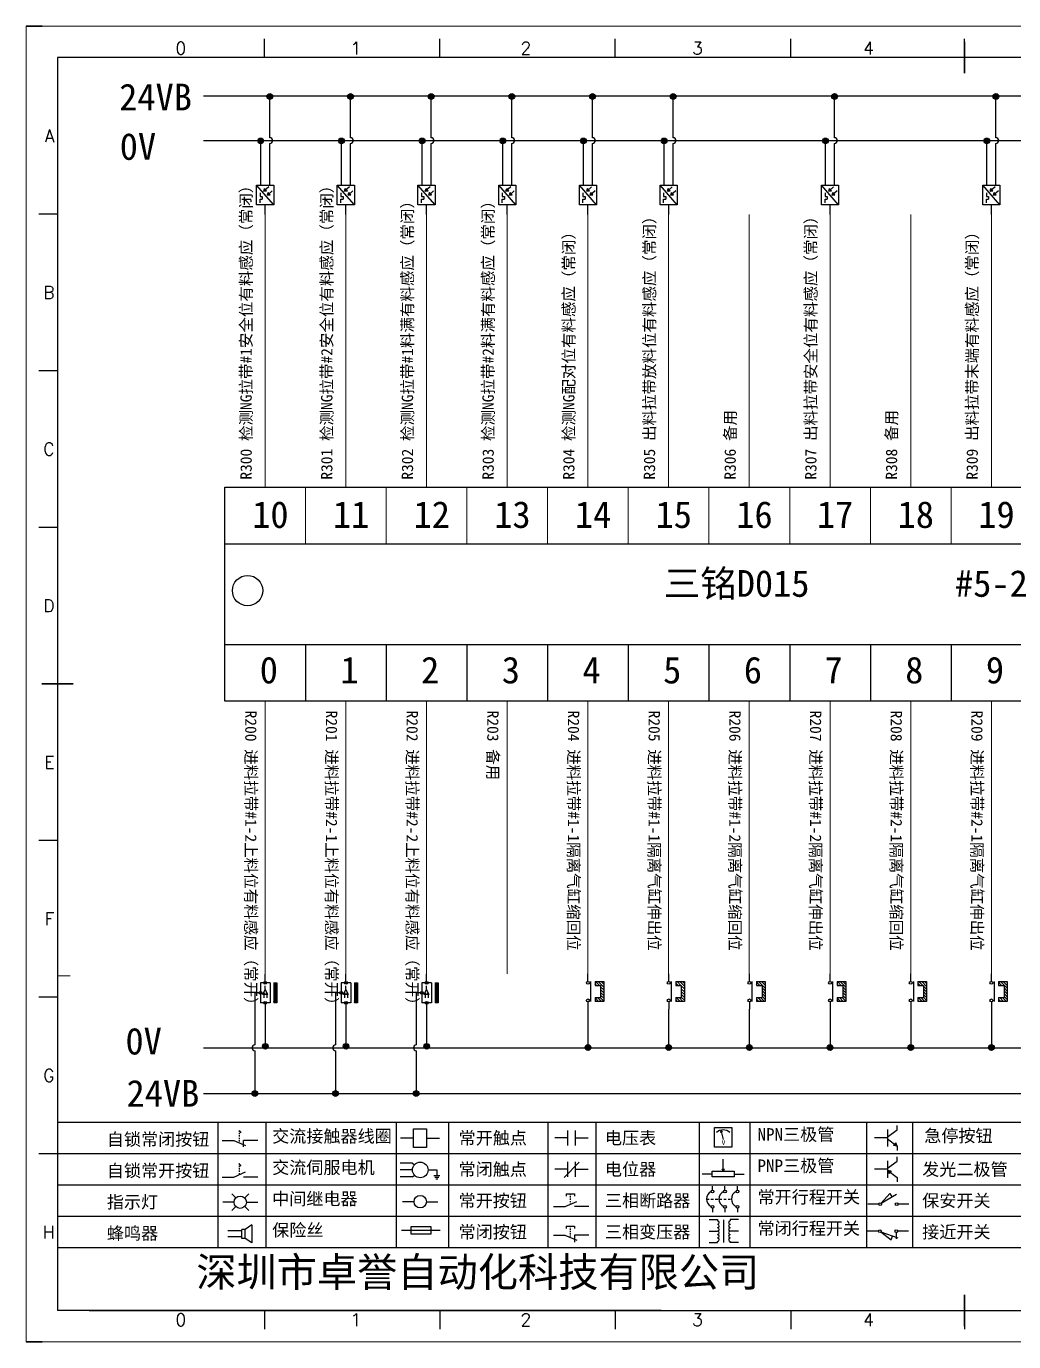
# Model space of a CAD drawing. Header units: millimetres. Extents: x 15130 to 37766, y 5931 to 11073.
# Drawn here: x 24089.4 to 24263.2, y 9420.4 to 9652 of the extents above; entities that cross this region are included whole.
import ezdxf
from ezdxf.enums import TextEntityAlignment as Align

# ---------------------------------------------------------------- set-up
doc = ezdxf.new("R2010")
doc.units = ezdxf.units.MM
doc.layers.add('AE_BOR', color=1, linetype='Continuous')
doc.styles.get("Standard").update_dxf_attribs({"font": ''})
doc.styles.add('WD', font='romans.shx', dxfattribs={"bigfont": 'gbcbig.shx'})
doc.styles.add('汉字', font='')
doc.styles.get('Standard').set_extended_font_data('SimSun')
doc.styles.get('汉字').set_extended_font_data('新宋体')

# ---------------------------------------------------------------- blocks, each defined once
blk = doc.blocks.new('*U8')
at = {"linetype": 'ByBlock'}
for p, q in [((-1909.23, -780.45), (-1909.23, -780.67)), ((-1909.23, -780.45), (-1908.92, -780.84)), ((-1909.23, -780.84), (-1909.23, -781.05)), ((-1911.92, -782.07), (-1910.06, -782.07)), ((-1910.06, -782.07), (-1908.18, -782.88)), ((-1909.23, -781.23), (-1909.23, -781.44)), ((-1909.23, -781.61), (-1909.23, -781.83)), ((-1909.23, -782), (-1909.23, -782.21)), ((-1909.23, -782.38), (-1909.23, -782.43)), ((-1908.52, -783.07), (-1908.52, -782.07)), ((-1906.25, -782.07), (-1908.52, -782.07))]:
    blk.add_line(p, q, dxfattribs=at)
blk = doc.blocks.new('*U11')
at = {"linetype": 'ByBlock'}
for p, q in [((-1908.88, -791.17), (-1909.23, -790.71)), ((-1909.23, -790.71), (-1909.23, -790.92)), ((-1909.23, -791.09), (-1909.23, -791.31)), ((-1909.23, -791.48), (-1909.23, -791.69)), ((-1911.92, -792.89), (-1910.06, -792.89)), ((-1910.06, -792.89), (-1908.18, -792.08)), ((-1909.23, -791.86), (-1909.23, -792.08)), ((-1909.23, -792.25), (-1909.23, -792.47)), ((-1906.25, -792.89), (-1908.52, -792.89))]:
    blk.add_line(p, q, dxfattribs=at)
blk = doc.blocks.new('蜂鸣器')
at = {"linetype": 'ByBlock'}
for p, q in [((-1907.17, -795.53), (-1908.25, -796.26)), ((-1907.17, -795.53), (-1907.17, -798.41)), ((-1908.8, -796.48), (-1911.01, -796.48)), ((-1908.8, -797.46), (-1911.01, -797.46)), ((-1908.25, -796.26), (-1908.8, -796.26)), ((-1908.8, -797.68), (-1908.8, -796.26)), ((-1908.25, -797.68), (-1908.8, -797.68)), ((-1908.25, -797.68), (-1908.25, -796.26)), ((-1907.17, -798.41), (-1908.25, -797.68))]:
    blk.add_line(p, q, dxfattribs=at)
blk = doc.blocks.new('指示灯')
at = {"linetype": 'ByBlock'}
for p, q in [((-1854.25, -776.92), (-1856.06, -776.92)), ((-1854.62, -775.59), (-1853.97, -776.23)), ((-1851.9, -775.59), (-1852.54, -776.23)), ((-1852.26, -776.92), (-1850.45, -776.92)), ((-1854.62, -778.25), (-1853.97, -777.61)), ((-1851.9, -778.25), (-1852.54, -777.61))]:
    blk.add_line(p, q, dxfattribs=at)
blk.add_circle((-1853.26, -776.92), 0.992, dxfattribs=at)
blk = doc.blocks.new('交流接触器线圈')
at = {"linetype": 'ByBlock'}
for p, q in [((-1880.82, -781.77), (-1882.87, -781.77)), ((-1878.72, -781.77), (-1876.67, -781.77))]:
    blk.add_line(p, q, dxfattribs=at)
blk.add_lwpolyline([(-1880.82, -780.28), (-1878.72, -780.28), (-1878.72, -783.26), (-1880.82, -783.26)], close=True, dxfattribs=at)
blk = doc.blocks.new('交流伺服电机')
at = {"linetype": 'ByBlock'}
for p, q in [((-1880.97, -785.75), (-1882.94, -785.75)), ((-1880.97, -786.85), (-1882.94, -786.85)), ((-1880.97, -785.75), (-1880.65, -786.03)), ((-1878.49, -786.85), (-1877.07, -786.85)), ((-1877.07, -786.85), (-1877.07, -787.72)), ((-1880.97, -787.94), (-1882.94, -787.94)), ((-1880.97, -787.94), (-1880.65, -787.67)), ((-1877.54, -787.72), (-1876.59, -787.72)), ((-1877.38, -788.01), (-1876.75, -788.01)), ((-1877.23, -788.29), (-1876.9, -788.29))]:
    blk.add_line(p, q, dxfattribs=at)
blk.add_circle((-1879.73, -786.85), 1.24, dxfattribs=at)
blk = doc.blocks.new('中间继电器')
at = {"linetype": 'ByBlock'}
for p, q in [((-1880.72, -791.92), (-1882.54, -791.92)), ((-1878.74, -791.92), (-1876.92, -791.92))]:
    blk.add_line(p, q, dxfattribs=at)
blk.add_circle((-1879.73, -791.92), 0.992, dxfattribs=at)
blk = doc.blocks.new('保险丝')
at = {"linetype": 'ByBlock'}
blk.add_line((-1882.72, -796.49), (-1876.55, -796.49), dxfattribs=at)
blk.add_lwpolyline([(-1881.2, -795.86), (-1878.06, -795.86), (-1878.06, -797.12), (-1881.2, -797.12)], close=True, dxfattribs=at)
blk = doc.blocks.new('常开按钮')
at = {"linetype": 'ByBlock'}
for p, q in [((-1910.06, -787.73), (-1908.18, -786.93)), ((-1909.9, -785.68), (-1908.56, -785.68)), ((-1909.9, -785.68), (-1909.9, -786.07)), ((-1909.23, -785.68), (-1909.23, -785.89)), ((-1909.23, -786.06), (-1909.23, -786.28)), ((-1909.23, -786.45), (-1909.23, -786.67)), ((-1909.23, -786.84), (-1909.23, -787.05)), ((-1909.23, -787.22), (-1909.23, -787.38)), ((-1908.56, -785.68), (-1908.56, -786.07)), ((-1911.92, -787.73), (-1910.06, -787.73)), ((-1906.25, -787.73), (-1908.52, -787.73))]:
    blk.add_line(p, q, dxfattribs=at)
blk = doc.blocks.new('常开触点')
at = {"linetype": 'ByBlock'}
for p, q in [((-1853.82, -782.99), (-1853.82, -780.56)), ((-1852.6, -782.99), (-1852.6, -780.56)), ((-1853.82, -781.77), (-1855.88, -781.77)), ((-1852.6, -781.77), (-1850.55, -781.77))]:
    blk.add_line(p, q, dxfattribs=at)
blk = doc.blocks.new('常闭触点')
at = {"linetype": 'ByBlock'}
for p, q in [((-1853.82, -786.77), (-1855.88, -786.77)), ((-1852.01, -785.66), (-1854.43, -788.1)), ((-1853.82, -787.99), (-1853.82, -785.56)), ((-1852.6, -787.99), (-1852.6, -785.56)), ((-1852.6, -786.77), (-1850.55, -786.77))]:
    blk.add_line(p, q, dxfattribs=at)
blk = doc.blocks.new('常闭按钮')
at = {"linetype": 'ByBlock'}
for p, q in [((-1854.11, -790.83), (-1852.77, -790.83)), ((-1854.11, -790.83), (-1854.11, -791.22)), ((-1853.44, -790.83), (-1853.44, -791.04)), ((-1853.44, -791.21), (-1853.44, -791.43)), ((-1853.44, -791.6), (-1853.44, -791.82)), ((-1852.77, -790.83), (-1852.77, -791.22)), ((-1856.13, -792.28), (-1854.28, -792.28)), ((-1854.28, -792.28), (-1852.4, -793.09)), ((-1853.44, -791.99), (-1853.44, -792.2)), ((-1853.44, -792.37), (-1853.44, -792.53)), ((-1850.47, -792.28), (-1852.73, -792.28)), ((-1852.73, -792.28), (-1852.73, -793.43))]:
    blk.add_line(p, q, dxfattribs=at)
blk = doc.blocks.new('电压表')
at = {"linetype": 'ByBlock'}
for p, q in [((-1814.84, -780.75), (-1814.91, -781.13)), ((-1814.6, -781.05), (-1814.91, -781.13)), ((-1814.84, -780.75), (-1814.46, -782.26)), ((-1814.84, -780.75), (-1814.6, -781.05))]:
    blk.add_line(p, q, dxfattribs=at)
blk.add_lwpolyline([(-1815.84, -780.34), (-1813.07, -780.34), (-1813.07, -783.49), (-1815.84, -783.49)], close=True, dxfattribs=at)
blk.add_arc((-1814.46, -782.26), 1.56, 46.8313, 133.1687, dxfattribs=at)
at = {"linetype": 'ByBlock', "insert": (-1814.7, -782.39), "char_height": 0.75, "width": 0.6768, "attachment_point": 1}
blk.add_mtext('V', dxfattribs=at)
blk = doc.blocks.new('电位器')
at = {"linetype": 'ByBlock'}
for p, q in [((-1814.45, -787.3), (-1814.45, -785.39)), ((-1814.45, -787.3), (-1814.62, -786.96)), ((-1814.62, -786.96), (-1814.27, -786.96)), ((-1814.45, -787.3), (-1814.27, -786.96)), ((-1816.21, -787.75), (-1817.79, -787.75)), ((-1812.68, -787.75), (-1811.1, -787.75))]:
    blk.add_line(p, q, dxfattribs=at)
blk.add_lwpolyline([(-1816.21, -787.3), (-1812.68, -787.3), (-1812.68, -788.2), (-1816.21, -788.2)], close=True, dxfattribs=at)
blk = doc.blocks.new('三相断路器')
at = {"linetype": 'ByBlock'}
for p, q in [((-1816.17, -790.33), (-1816.17, -789.7)), ((-1814.17, -790.33), (-1814.17, -789.7)), ((-1812.18, -790.33), (-1812.18, -789.7)), ((-1817.14, -791.74), (-1816.72, -791.74)), ((-1816.45, -791.74), (-1816.03, -791.74)), ((-1816.17, -793.19), (-1816.17, -793.83)), ((-1815.76, -791.74), (-1815.34, -791.74)), ((-1815.07, -791.74), (-1814.65, -791.74)), ((-1814.38, -791.74), (-1813.96, -791.74)), ((-1814.17, -793.19), (-1814.17, -793.83)), ((-1813.69, -791.74), (-1813.27, -791.74)), ((-1812.18, -793.19), (-1812.18, -793.83))]:
    blk.add_line(p, q, dxfattribs=at)
for centre in [(-1816.17, -790.55), (-1814.17, -790.55), (-1812.18, -790.55), (-1816.17, -792.98), (-1814.17, -792.98), (-1812.18, -792.98)]:
    blk.add_circle(centre, 0.219, dxfattribs=at)
for centre in [(-1815.81, -791.74), (-1813.82, -791.74), (-1811.83, -791.74)]:
    blk.add_arc(centre, 1.32, 115.5791, 244.4209, dxfattribs=at)
blk = doc.blocks.new('三相变压器')
at = {"linetype": 'ByBlock'}
for p, q in [((-1816.69, -795.03), (-1815.37, -795.03)), ((-1815.37, -795.03), (-1815.37, -795.24)), ((-1814.34, -798.7), (-1814.34, -795.04)), ((-1812, -795.03), (-1813.32, -795.03)), ((-1813.32, -795.03), (-1813.32, -795.24)), ((-1816.69, -796.87), (-1815.37, -796.87)), ((-1812, -796.87), (-1813.32, -796.87)), ((-1816.69, -798.71), (-1815.37, -798.71)), ((-1815.37, -798.71), (-1815.37, -798.5)), ((-1813.32, -798.71), (-1813.32, -798.5)), ((-1812, -798.71), (-1813.32, -798.71))]:
    blk.add_line(p, q, dxfattribs=at)
for centre, start, end in [((-1815.37, -795.51), 270, 90), ((-1815.37, -796.06), 270, 90), ((-1813.32, -795.51), 90, 270), ((-1813.32, -796.06), 90, 270), ((-1815.37, -796.6), 270, 90), ((-1815.37, -797.14), 270, 90), ((-1815.37, -797.68), 270, 90), ((-1815.37, -798.23), 270, 90), ((-1813.32, -796.6), 90, 270), ((-1813.32, -797.14), 90, 270), ((-1813.32, -797.68), 90, 270), ((-1813.32, -798.23), 90, 270)]:
    blk.add_arc(centre, 0.271, start, end, dxfattribs=at)
blk = doc.blocks.new('NPN三极管')
at = {"linetype": 'ByBlock'}
for p, q in [((-1785.73, -780.61), (-1785.73, -783.32)), ((-1785.73, -781.82), (-1784.15, -780.66)), ((-1784.15, -780.66), (-1784.15, -779.98)), ((-1785.73, -781.97), (-1787.81, -781.97)), ((-1785.73, -782.11), (-1784.15, -783.27)), ((-1784.41, -782.73), (-1784.74, -783.18)), ((-1784.15, -783.27), (-1784.74, -783.18)), ((-1784.15, -783.27), (-1784.41, -782.73)), ((-1784.15, -783.27), (-1784.15, -783.96))]:
    blk.add_line(p, q, dxfattribs=at)
blk = doc.blocks.new('PNP三极管')
at = {"linetype": 'ByBlock'}
for p, q in [((-1784.9, -785.38), (-1784.9, -788.09)), ((-1783.32, -785.43), (-1783.32, -784.75)), ((-1784.9, -786.74), (-1786.98, -786.74)), ((-1784.9, -786.59), (-1783.32, -785.43)), ((-1784.9, -786.88), (-1783.32, -788.04)), ((-1784.9, -786.88), (-1784.31, -786.97)), ((-1784.9, -786.88), (-1784.64, -787.42)), ((-1784.31, -786.97), (-1784.64, -787.42)), ((-1783.32, -788.04), (-1783.32, -788.73))]:
    blk.add_line(p, q, dxfattribs=at)
blk = doc.blocks.new('常开行程开关')
at = {"linetype": 'ByBlock'}
for p, q in [((-1785.89, -792.17), (-1784.52, -790.62)), ((-1785.89, -792.17), (-1783.43, -790.72)), ((-1784.52, -790.62), (-1784.19, -791.17)), ((-1786.29, -792.3), (-1788.01, -792.3)), ((-1781.48, -792.3), (-1783.21, -792.3))]:
    blk.add_line(p, q, dxfattribs=at)
for centre in [(-1786.07, -792.3), (-1783.42, -792.3)]:
    blk.add_circle(centre, 0.219, dxfattribs=at)
blk = doc.blocks.new('常闭行程开关')
at = {"linetype": 'ByBlock'}
for p, q in [((-1786.34, -796.62), (-1788.07, -796.62)), ((-1785.93, -796.72), (-1783.25, -797.7)), ((-1785.93, -796.72), (-1784.3, -798)), ((-1784.3, -798), (-1784.08, -797.4)), ((-1783.48, -796.84), (-1783.48, -797.85)), ((-1781.54, -796.62), (-1783.26, -796.62))]:
    blk.add_line(p, q, dxfattribs=at)
for centre in [(-1786.12, -796.62), (-1783.48, -796.62)]:
    blk.add_circle(centre, 0.219, dxfattribs=at)
blk = doc.blocks.new('电控横A4')
for p, q in [((292, -5), (5, -5)), ((5, -5), (5, -205)), ((10.03, -205), (289.53, -205)), ((130.8, -205), (190.75, -205))]:
    blk.add_line(p, q)
at = {"lineweight": 9, "ltscale": 0.1}
for p, q in [((5, -151.57), (7, -151.57)), ((101.34, -205), (130.8, -205)), ((129.44, -205), (129.44, -205)), ((129.44, -205), (129.44, -205)), ((129.44, -205), (129.44, -205)), ((129.44, -205), (129.44, -205))]:
    blk.add_line(p, q, dxfattribs=at)
at = {"linetype": 'ByBlock'}
for p, q in [((292, -175), (5, -175)), ((292, -180), (5, -180)), ((292, -185), (5, -185)), ((292, -190), (5, -190)), ((292, -195), (5, -195))]:
    blk.add_line(p, q, dxfattribs=at)
at = {"color": 0, "lineweight": -2}
for p, q in [((30.58, -175), (30.58, -195)), ((38.26, -175), (38.26, -195)), ((59.05, -175), (59.05, -195)), ((67.4, -175), (67.4, -195)), ((83.26, -175), (83.26, -195)), ((90.91, -175), (90.91, -195)), ((107.4, -175), (107.4, -195)), ((115.5, -175), (115.5, -195)), ((134.12, -175), (134.12, -195)), ((141.48, -175), (141.48, -195))]:
    blk.add_line(p, q, dxfattribs=at)
at = {"color": 0, "ltscale": 2}
blk.add_line((101.34, -205), (5, -205), dxfattribs=at)
at = {"layer": 'AE_BOR', "lineweight": 30}
for p, q in [((2.53, 0), (0, 0)), ((0, -210), (2.53, -210))]:
    blk.add_line(p, q, dxfattribs=at)
at = {"layer": 'AE_BOR', "color": 1, "lineweight": 15}
for p, q in [((0, 0), (297, 0)), ((0, -210), (0, 0)), ((297, -210), (0, -210))]:
    blk.add_line(p, q, dxfattribs=at)
at = {"layer": 'AE_BOR'}
for p, q in [((38.03, -5), (38.03, -2)), ((66.03, -5), (66.03, -2)), ((94.03, -5), (94.03, -2)), ((122.03, -5), (122.03, -2)), ((149.78, -5), (149.78, -2)), ((5, -30), (2, -30)), ((5, -55), (2, -55)), ((5, -80), (2, -80)), ((5, -130), (2, -130)), ((5, -155), (2, -155)), ((5, -180), (2, -180)), ((38.03, -205), (38.03, -208)), ((66.03, -205), (66.03, -208)), ((94.03, -205), (94.03, -208)), ((122.03, -205), (122.03, -208)), ((149.78, -205), (149.78, -208))]:
    blk.add_line(p, q, dxfattribs=at)
at = {"layer": 'AE_BOR', "color": 2, "lineweight": 30}
for p, q in [((149.78, -7.5), (149.78, -2.5)), ((2.5, -105), (7.5, -105)), ((149.78, -202.5), (149.78, -207.5)), ((149.78, -205), (149.78, -207.5))]:
    blk.add_line(p, q, dxfattribs=at)
at = {"linetype": 'ByBlock'}
for name, p in [('*U8', (1943.19, 604.18)), ('交流接触器线圈', (1942.62, 604.27)), ('常开触点', (1940.27, 604.3)), ('电压表', (1925.71, 604.52)), ('NPN三极管', (1923.2, 604.5)), ('PNP三极管', (1922.37, 604.27)), ('*U11', (1943.19, 609.18)), ('交流伺服电机', (1942.62, 604.27)), ('常闭触点', (1940.27, 604.3)), ('电位器', (1925.71, 604.52)), ('指示灯', (1887.41, 589.18)), ('中间继电器', (1942.62, 604.27)), ('常开按钮', (1996.06, 599.3)), ('三相断路器', (1925.71, 604.52)), ('常开行程开关', (1922.37, 604.27)), ('三相变压器', (1925.71, 604.52)), ('蜂鸣器', (1943.19, 604.18)), ('保险丝', (1942.62, 604.27)), ('常闭按钮', (1940.27, 599.3)), ('常闭行程开关', (1922.37, 604.27))]:
    blk.add_blockref(name, p, dxfattribs=at)
at = {"char_height": 2, "attachment_point": 1, "style": '汉字'}
for s, insert in [('{\\fKaiTi_GB2312|b0|i0|c134|p49;自锁常闭按钮}', (12.86, -176.69)), ('{\\fKaiTi_GB2312|b0|i0|c134|p49;交流接触器线圈}', (39.25, -176.19)), ('{\\fKaiTi_GB2312|b0|i0|c134|p49;常开触点}', (69.01, -176.48)), ('{\\fKaiTi_GB2312|b0|i0|c134|p49;电压表}', (92.37, -176.47)), ('{\\fKaiTi_GB2312|b0|i0|c134|p49;NPN三极管}', (116.73, -175.91)), ('{\\fKaiTi_GB2312|b0|i0|c134|p49;急停按钮}', (143.35, -176.12)), ('{\\fKaiTi_GB2312|b0|i0|c134|p49;自锁常开按钮}', (12.86, -181.69)), ('{\\fKaiTi_GB2312|b0|i0|c134|p49;交流伺服电机}', (39.25, -181.19)), ('{\\fKaiTi_GB2312|b0|i0|c134|p49;常闭触点}', (69.01, -181.48)), ('{\\fKaiTi_GB2312|b0|i0|c134|p49;电位器}', (92.37, -181.47)), ('{\\fKaiTi_GB2312|b0|i0|c134|p49;PNP三极管}', (116.73, -180.91)), ('{\\fKaiTi_GB2312|b0|i0|c134|p49;发光二极管}', (143.02, -181.48)), ('{\\fKaiTi_GB2312|b0|i0|c134|p49;指示灯}', (12.86, -186.69)), ('{\\fKaiTi_GB2312|b0|i0|c134|p49;中间继电器}', (39.25, -186.19)), ('{\\fKaiTi_GB2312|b0|i0|c134|p49;常开按钮}', (69.01, -186.48)), ('{\\fKaiTi_GB2312|b0|i0|c134|p49;三相断路器}', (92.37, -186.47)), ('{\\fKaiTi_GB2312|b0|i0|c134|p49;常开行程开关}', (116.73, -185.91)), ('{\\fKaiTi_GB2312|b0|i0|c134|p49;保安开关}', (143.02, -186.48)), ('{\\fKaiTi_GB2312|b0|i0|c134|p49;保险丝}', (39.25, -191.19)), ('{\\fKaiTi_GB2312|b0|i0|c134|p49;常闭行程开关}', (116.73, -190.91)), ('{\\fKaiTi_GB2312|b0|i0|c134|p49;蜂鸣器}', (12.86, -191.69)), ('{\\fKaiTi_GB2312|b0|i0|c134|p49;常闭按钮}', (69.01, -191.48)), ('{\\fKaiTi_GB2312|b0|i0|c134|p49;三相变压器}', (92.37, -191.47)), ('{\\fKaiTi_GB2312|b0|i0|c134|p49;接近开关}', (143.02, -191.48))]:
    blk.add_mtext(s, dxfattribs=dict(at, insert=insert))
at = {"color": 0, "lineweight": -2, "insert": (27.14, -196.53), "char_height": 4.7064, "width": 96.1138, "attachment_point": 1}
blk.add_mtext('深圳市卓誉自动化科技有限公司', dxfattribs=at)
at = {"layer": 'AE_BOR', "style": 'WD'}
for s, p in [('0', (24.67, -4.5)), ('1', (52.6, -4.5)), ('2', (79.75, -4.5)), ('3', (107.15, -4.5)), ('4', (134.45, -4.5)), ('0', (24.67, -207.5)), ('1', (52.6, -207.5)), ('2', (79.75, -207.5)), ('3', (107.15, -207.5)), ('4', (134.45, -207.5))]:
    blk.add_text(s, height=2, dxfattribs=at).set_placement(p, align=Align.CENTER)
for s, p in [('A', (4.5, -17.5)), ('B', (4.5, -42.5)), ('C', (4.5, -67.5)), ('D', (4.5, -92.5)), ('E', (4.5, -117.5)), ('F', (4.5, -142.5)), ('G', (4.5, -167.5)), ('H', (4.5, -192.5))]:
    blk.add_text(s, height=2, dxfattribs=at).set_placement(p, align=Align.MIDDLE_RIGHT)
blk = doc.blocks.new('光电开关')
at = {"linetype": 'ByBlock'}
h = blk.add_hatch(dxfattribs=at)
h.set_pattern_fill('ANSI31', color=256, scale=0.01, style=0)
h.set_pattern_definition([(45, (0.172267, 0), (-0.0224506403, 0.0224506403), [])])
h.paths.add_polyline_path([(-1882.44, -776.34), (-1882.5, -775.91), (-1882.68, -776.07)])
h.paths.add_polyline_path([(-1882.86, -776.23), (-1882.44, -776.34), (-1882.68, -776.07)])
h.paths.add_polyline_path([(-1883.05, -776.88), (-1883.11, -776.45), (-1883.29, -776.61)])
h.paths.add_polyline_path([(-1883.47, -776.77), (-1883.05, -776.88), (-1883.29, -776.61)])
for p, q in [((-1884.01, -775.96), (-1885.56, -775.96)), ((-1880.91, -775.3), (-1884.01, -778.05)), ((-1883.75, -776.09), (-1883.05, -776.88)), ((-1883.11, -776.45), (-1883.47, -776.77)), ((-1883.05, -776.88), (-1883.47, -776.77)), ((-1883.14, -775.55), (-1882.44, -776.34)), ((-1883.05, -776.88), (-1883.11, -776.45)), ((-1882.5, -775.91), (-1882.86, -776.23)), ((-1882.44, -776.34), (-1882.86, -776.23)), ((-1882.44, -776.34), (-1882.5, -775.91)), ((-1879.37, -776.67), (-1880.91, -776.67)), ((-1884.01, -777.39), (-1885.56, -777.39)), ((-1882.78, -777.47), (-1882.23, -777.47)), ((-1882.23, -777.47), (-1882.23, -777.14)), ((-1882.23, -777.14), (-1881.78, -777.14)), ((-1881.78, -777.47), (-1881.78, -777.14)), ((-1881.23, -777.47), (-1881.78, -777.47))]:
    blk.add_line(p, q, dxfattribs=at)
blk.add_lwpolyline([(-1884.01, -775.3), (-1880.91, -775.3), (-1880.91, -778.05), (-1884.01, -778.05)], close=True, dxfattribs=at)
blk = doc.blocks.new('磁性开关')
at = {"linetype": 'ByBlock'}
h = blk.add_hatch(dxfattribs=at)
h.set_pattern_fill('ANSI31', color=256, scale=0.1, style=0)
h.paths.add_polyline_path([(-1910.88, -776.69), (-1910.88, -775.29), (-1907.69, -775.29), (-1907.69, -776.69), (-1908.31, -776.69), (-1908.31, -775.79), (-1910.25, -775.79), (-1910.25, -776.69)])
for p, q in [((-1910.88, -776.69), (-1910.88, -775.29)), ((-1910.88, -775.29), (-1907.69, -775.29)), ((-1910.88, -776.69), (-1910.25, -776.69)), ((-1910.25, -776.69), (-1910.25, -775.79)), ((-1910.25, -775.79), (-1908.31, -775.79)), ((-1908.31, -776.69), (-1908.31, -775.79)), ((-1908.31, -776.69), (-1907.69, -776.69)), ((-1907.69, -775.29), (-1907.69, -776.69)), ((-1910.91, -777.81), (-1912.09, -777.81)), ((-1910.88, -777.39), (-1907.69, -777.39)), ((-1907.66, -777.81), (-1906.48, -777.81))]:
    blk.add_line(p, q, dxfattribs=at)
for centre in [(-1910.68, -777.81), (-1907.88, -777.81)]:
    blk.add_circle(centre, 0.225, dxfattribs=at)
blk = doc.blocks.new('接近开关')
at = {"linetype": 'ByBlock'}
h = blk.add_hatch(dxfattribs=at)
h.set_pattern_fill('ANSI31', color=256, scale=0.01, style=0)
h.set_pattern_definition([(45, (-89.131516, -30.795668), (-0.0224506403, 0.0224506403), [])])
h.paths.add_polyline_path([(-1516.96, -1123.35), (-1516.96, -1122.85), (-1513.76, -1122.85), (-1513.76, -1123.35)])
for p, q in [((-1516.96, -1123.35), (-1516.96, -1122.85)), ((-1516.96, -1122.85), (-1513.76, -1122.85)), ((-1516.96, -1123.35), (-1513.76, -1123.35)), ((-1513.76, -1122.85), (-1513.76, -1123.35)), ((-1517.18, -1124.71), (-1518.36, -1124.71)), ((-1516.96, -1123.95), (-1513.76, -1123.95)), ((-1516.96, -1123.95), (-1516.96, -1125.47)), ((-1516.96, -1125.47), (-1513.76, -1125.47)), ((-1515.91, -1124.71), (-1516.45, -1124.71)), ((-1515.11, -1124.31), (-1515.91, -1124.71)), ((-1515.11, -1125.11), (-1515.91, -1124.71)), ((-1515.33, -1124.53), (-1515.17, -1124.53)), ((-1515.33, -1124.88), (-1515.17, -1124.88)), ((-1515.25, -1124.45), (-1515.25, -1124.61)), ((-1515.11, -1124.31), (-1515.11, -1125.11)), ((-1515.11, -1124.48), (-1514.58, -1124.48)), ((-1515.11, -1124.94), (-1514.58, -1124.94)), ((-1513.76, -1123.95), (-1513.76, -1125.47)), ((-1513.54, -1124.71), (-1512.36, -1124.71)), ((-1515.36, -1125.69), (-1515.36, -1126.36)), ((-1515.36, -1126.36), (-1512.36, -1126.36))]:
    blk.add_line(p, q, dxfattribs=at)
for centre in [(-1516.96, -1124.71), (-1515.36, -1125.47), (-1513.76, -1124.71)]:
    blk.add_circle(centre, 0.225, dxfattribs=at)

msp = doc.modelspace()

# ---------------------------------------------------------------- hatches: boundary and pattern name
at = {"lineweight": -2}
h = msp.add_hatch(color=0, dxfattribs=at)
edge = h.paths.add_edge_path()
edge.add_arc((24132.254, 9639.616), 0.5, 0, 360)
h = msp.add_hatch(color=0, dxfattribs=at)
edge = h.paths.add_edge_path()
edge.add_arc((24146.454, 9639.616), 0.5, 0, 360)
h = msp.add_hatch(color=0, dxfattribs=at)
edge = h.paths.add_edge_path()
edge.add_arc((24160.654, 9639.616), 0.5, 0, 360)
h = msp.add_hatch(color=0, dxfattribs=at)
edge = h.paths.add_edge_path()
edge.add_arc((24174.854, 9639.616), 0.5, 0, 360)
h = msp.add_hatch(color=0, dxfattribs=at)
edge = h.paths.add_edge_path()
edge.add_arc((24189.054, 9639.616), 0.5, 0, 360)
h = msp.add_hatch(color=0, dxfattribs=at)
edge = h.paths.add_edge_path()
edge.add_arc((24203.254, 9639.616), 0.5, 0, 360)
h = msp.add_hatch(color=0, dxfattribs=at)
edge = h.paths.add_edge_path()
edge.add_arc((24231.654, 9639.616), 0.5, 0, 360)
h = msp.add_hatch(color=0, dxfattribs=at)
edge = h.paths.add_edge_path()
edge.add_arc((24260.054, 9639.616), 0.5, 0, 360)
h = msp.add_hatch(color=0, dxfattribs=at)
edge = h.paths.add_edge_path()
edge.add_arc((24130.649, 9631.783), 0.5, 0, 360)
h = msp.add_hatch(color=0, dxfattribs=at)
edge = h.paths.add_edge_path()
edge.add_arc((24144.849, 9631.783), 0.5, 0, 360)
h = msp.add_hatch(color=0, dxfattribs=at)
edge = h.paths.add_edge_path()
edge.add_arc((24159.049, 9631.783), 0.5, 0, 360)
h = msp.add_hatch(color=0, dxfattribs=at)
edge = h.paths.add_edge_path()
edge.add_arc((24173.249, 9631.783), 0.5, 0, 360)
h = msp.add_hatch(color=0, dxfattribs=at)
edge = h.paths.add_edge_path()
edge.add_arc((24187.449, 9631.783), 0.5, 0, 360)
h = msp.add_hatch(color=0, dxfattribs=at)
edge = h.paths.add_edge_path()
edge.add_arc((24201.649, 9631.783), 0.5, 0, 360)
h = msp.add_hatch(color=0, dxfattribs=at)
edge = h.paths.add_edge_path()
edge.add_arc((24230.049, 9631.783), 0.5, 0, 360)
h = msp.add_hatch(color=0, dxfattribs=at)
edge = h.paths.add_edge_path()
edge.add_arc((24258.449, 9631.783), 0.5, 0, 360)
h = msp.add_hatch(color=0, dxfattribs=at)
edge = h.paths.add_edge_path()
edge.add_arc((24131.464, 9472.419), 0.5, 180, 540)
h = msp.add_hatch(color=0, dxfattribs=at)
edge = h.paths.add_edge_path()
edge.add_arc((24145.664, 9472.419), 0.5, 180, 540)
h = msp.add_hatch(color=0, dxfattribs=at)
edge = h.paths.add_edge_path()
edge.add_arc((24159.864, 9472.419), 0.5, 180, 540)
h = msp.add_hatch(color=0, dxfattribs=at)
edge = h.paths.add_edge_path()
edge.add_arc((24188.256, 9472.191), 0.5, 0, 360)
h = msp.add_hatch(color=0, dxfattribs=at)
edge = h.paths.add_edge_path()
edge.add_arc((24202.456, 9472.191), 0.5, 0, 360)
h = msp.add_hatch(color=0, dxfattribs=at)
edge = h.paths.add_edge_path()
edge.add_arc((24216.656, 9472.191), 0.5, 0, 360)
h = msp.add_hatch(color=0, dxfattribs=at)
edge = h.paths.add_edge_path()
edge.add_arc((24230.856, 9472.191), 0.5, 0, 360)
h = msp.add_hatch(color=0, dxfattribs=at)
edge = h.paths.add_edge_path()
edge.add_arc((24245.056, 9472.191), 0.5, 0, 360)
h = msp.add_hatch(color=0, dxfattribs=at)
edge = h.paths.add_edge_path()
edge.add_arc((24259.256, 9472.191), 0.5, 0, 360)
h = msp.add_hatch(color=0, dxfattribs=at)
edge = h.paths.add_edge_path()
edge.add_arc((24129.614, 9464.098), 0.5, 180, 540)
h = msp.add_hatch(color=0, dxfattribs=at)
edge = h.paths.add_edge_path()
edge.add_arc((24143.814, 9464.098), 0.5, 180, 540)
h = msp.add_hatch(color=0, dxfattribs=at)
edge = h.paths.add_edge_path()
edge.add_arc((24158.014, 9464.098), 0.5, 180, 540)

# ---------------------------------------------------------------- linework, layer by layer
at = {"color": 0, "lineweight": -2}
for p, q in [((24120.552, 9639.718), (24387.305, 9639.718)), ((24120.552, 9631.846), (24387.305, 9631.846)), ((24124.35, 9560.849), (24368.35, 9560.849)), ((24124.35, 9543.145), (24368.35, 9543.145)), ((24138.55, 9543.145), (24138.55, 9533.145)), ((24152.75, 9543.145), (24152.75, 9533.145)), ((24166.95, 9543.145), (24166.95, 9533.145)), ((24181.15, 9543.145), (24181.15, 9533.145)), ((24195.35, 9543.145), (24195.35, 9533.145)), ((24209.55, 9543.145), (24209.55, 9533.145)), ((24223.75, 9543.145), (24223.75, 9533.145)), ((24237.95, 9543.145), (24237.95, 9533.145)), ((24252.15, 9543.145), (24252.15, 9533.145)), ((24120.552, 9472.149), (24387.305, 9472.149)), ((24120.552, 9464.099), (24387.305, 9464.099))]:
    msp.add_line(p, q, dxfattribs=at)
for p, q in [((24132.235, 9632.346), (24132.235, 9639.718)), ((24146.435, 9632.346), (24146.435, 9639.718)), ((24160.635, 9632.346), (24160.635, 9639.718)), ((24174.835, 9632.346), (24174.835, 9639.718)), ((24189.035, 9632.346), (24189.035, 9639.718)), ((24203.235, 9632.346), (24203.235, 9639.718)), ((24231.635, 9632.346), (24231.635, 9639.718)), ((24260.035, 9632.346), (24260.035, 9639.718)), ((24130.664, 9625.674), (24130.664, 9631.846)), ((24144.864, 9625.674), (24144.864, 9631.846)), ((24159.064, 9625.674), (24159.064, 9631.846)), ((24173.264, 9625.674), (24173.264, 9631.846)), ((24187.464, 9625.674), (24187.464, 9631.846)), ((24201.664, 9625.674), (24201.664, 9631.846)), ((24230.064, 9625.674), (24230.064, 9631.846)), ((24258.464, 9625.674), (24258.464, 9631.846)), ((24132.235, 9625.674), (24132.235, 9631.346)), ((24146.435, 9625.674), (24146.435, 9631.346)), ((24160.635, 9625.674), (24160.635, 9631.346)), ((24174.835, 9625.674), (24174.835, 9631.346)), ((24189.035, 9625.674), (24189.035, 9631.346)), ((24203.235, 9625.674), (24203.235, 9631.346)), ((24231.635, 9625.674), (24231.635, 9631.346)), ((24260.035, 9625.674), (24260.035, 9631.346)), ((24188.25, 9478.959), (24188.25, 9472.149)), ((24202.45, 9478.959), (24202.45, 9472.149)), ((24216.65, 9478.959), (24216.65, 9472.149)), ((24230.85, 9478.959), (24230.85, 9472.149)), ((24245.05, 9478.959), (24245.05, 9472.149)), ((24259.25, 9478.959), (24259.25, 9472.149)), ((24129.633, 9478.529), (24129.633, 9472.649)), ((24131.45, 9478.529), (24131.45, 9472.357)), ((24143.833, 9478.529), (24143.833, 9472.649)), ((24145.65, 9478.529), (24145.65, 9472.357)), ((24158.033, 9478.529), (24158.033, 9472.649)), ((24159.85, 9478.529), (24159.85, 9472.357)), ((24129.633, 9471.649), (24129.633, 9464.099)), ((24143.833, 9471.649), (24143.833, 9464.099)), ((24158.033, 9471.649), (24158.033, 9464.099))]:
    msp.add_line(p, q)
at = {"lineweight": 0}
for p, q in [((24131.45, 9570.849), (24131.45, 9618.849)), ((24145.65, 9570.849), (24145.65, 9618.849)), ((24159.85, 9570.849), (24159.85, 9618.849)), ((24174.05, 9570.849), (24174.05, 9618.849)), ((24188.25, 9570.849), (24188.25, 9618.849)), ((24202.45, 9570.849), (24202.45, 9618.849)), ((24216.65, 9570.849), (24216.65, 9618.849)), ((24230.85, 9570.849), (24230.85, 9618.849)), ((24245.05, 9570.849), (24245.05, 9618.849)), ((24259.25, 9570.849), (24259.25, 9618.849)), ((24124.35, 9570.849), (24124.35, 9570.849)), ((24124.35, 9570.849), (24124.35, 9570.849)), ((24138.55, 9560.849), (24138.55, 9570.849)), ((24152.75, 9560.849), (24152.75, 9570.849)), ((24166.95, 9560.849), (24166.95, 9570.849)), ((24181.15, 9560.849), (24181.15, 9570.849)), ((24195.35, 9560.849), (24195.35, 9570.849)), ((24209.55, 9560.849), (24209.55, 9570.849)), ((24223.75, 9560.849), (24223.75, 9570.849)), ((24237.95, 9560.849), (24237.95, 9570.849)), ((24252.15, 9560.849), (24252.15, 9570.849)), ((24131.45, 9533.145), (24131.45, 9485.145)), ((24145.65, 9533.145), (24145.65, 9485.145)), ((24159.85, 9533.145), (24159.85, 9485.145)), ((24174.05, 9533.145), (24174.05, 9485.145)), ((24188.25, 9533.145), (24188.25, 9485.145)), ((24202.45, 9533.145), (24202.45, 9485.145)), ((24216.65, 9533.145), (24216.65, 9485.145)), ((24230.85, 9533.145), (24230.85, 9485.145)), ((24245.05, 9533.145), (24245.05, 9485.145)), ((24259.25, 9533.145), (24259.25, 9485.145))]:
    msp.add_line(p, q, dxfattribs=at)
at = {"color": 0, "lineweight": -2}
msp.add_lwpolyline([(24124.35, 9570.849), (24368.35, 9570.849), (24368.35, 9533.145), (24124.35, 9533.145)], close=True, dxfattribs=at)
for centre, radius in [((24132.254, 9639.616), 0.5), ((24146.454, 9639.616), 0.5), ((24160.654, 9639.616), 0.5), ((24174.854, 9639.616), 0.5), ((24189.054, 9639.616), 0.5), ((24203.254, 9639.616), 0.5), ((24231.654, 9639.616), 0.5), ((24260.054, 9639.616), 0.5), ((24130.649, 9631.783), 0.5), ((24144.849, 9631.783), 0.5), ((24159.049, 9631.783), 0.5), ((24173.249, 9631.783), 0.5), ((24187.449, 9631.783), 0.5), ((24201.649, 9631.783), 0.5), ((24230.049, 9631.783), 0.5), ((24258.449, 9631.783), 0.5), ((24128.339, 9552.628), 2.672), ((24131.464, 9472.419), 0.5), ((24145.664, 9472.419), 0.5), ((24159.864, 9472.419), 0.5), ((24188.256, 9472.191), 0.5), ((24202.456, 9472.191), 0.5), ((24216.656, 9472.191), 0.5), ((24230.856, 9472.191), 0.5), ((24245.056, 9472.191), 0.5), ((24259.256, 9472.191), 0.5), ((24129.614, 9464.098), 0.5), ((24143.814, 9464.098), 0.5), ((24158.014, 9464.098), 0.5)]:
    msp.add_circle(centre, radius, dxfattribs=at)
for centre, start, end in [((24132.235, 9631.846), 270, 90), ((24146.435, 9631.846), 270, 90), ((24160.635, 9631.846), 270, 90), ((24174.835, 9631.846), 270, 90), ((24189.035, 9631.846), 270, 90), ((24203.235, 9631.846), 270, 90), ((24231.635, 9631.846), 270, 90), ((24260.035, 9631.846), 270, 90), ((24129.633, 9472.149), 90, 270), ((24143.833, 9472.149), 90, 270), ((24158.033, 9472.149), 90, 270)]:
    msp.add_arc(centre, 0.5, start, end)

# ---------------------------------------------------------------- block references
at = {"xscale": 1.1025, "yscale": 1.1025, "zscale": 1.1025}
msp.add_blockref('电控横A4', (24089.394, 9651.951), dxfattribs=at)
at = {"linetype": 'ByBlock', "xscale": 1.1025, "yscale": 1.1025, "zscale": 1.1025, "rotation": 270}
for name, p in [('光电开关', (24987.732, 7546.849)), ('光电开关', (25001.932, 7546.849)), ('光电开关', (25016.132, 7546.849)), ('光电开关', (25030.332, 7546.849)), ('光电开关', (25044.532, 7546.849)), ('光电开关', (25058.732, 7546.849)), ('光电开关', (25087.132, 7546.849)), ('光电开关', (25115.532, 7546.849)), ('接近开关', (25371.441, 7811.151)), ('接近开关', (25385.641, 7811.151)), ('接近开关', (25399.841, 7811.151)), ('磁性开关', (25045.789, 7377.069)), ('磁性开关', (25059.989, 7377.069)), ('磁性开关', (25074.189, 7377.069)), ('磁性开关', (25088.389, 7377.069)), ('磁性开关', (25102.589, 7377.069)), ('磁性开关', (25116.789, 7377.069))]:
    msp.add_blockref(name, p, dxfattribs=at)

# ---------------------------------------------------------------- texts
at = {"color": 0, "lineweight": -2, "attachment_point": 1}
for s, insert, char_height, width in [('24VB', (24105.736, 9641.859), 4.7064, 14.27309), ('0V', (24105.84, 9633.157), 4.7064, 14.27309), ('10', (24129.15, 9568.365), 4.7064, 7.20347), ('11', (24143.35, 9568.365), 4.7064, 7.20347), ('12', (24157.55, 9568.365), 4.7064, 7.20347), ('13', (24171.75, 9568.365), 4.7064, 7.20347), ('14', (24185.95, 9568.365), 4.7064, 7.20347), ('15', (24200.15, 9568.365), 4.7064, 7.20347), ('16', (24214.35, 9568.365), 4.7064, 7.20347), ('17', (24228.55, 9568.365), 4.7064, 7.20347), ('18', (24242.75, 9568.365), 4.7064, 7.20347), ('19', (24256.95, 9568.365), 4.7064, 7.20347), ('           三铭D015        #5-2', (24166.373, 9556.241), 4.70644, 136.41156), ('0', (24130.482, 9540.999), 4.706, 7.20347), ('1', (24144.682, 9540.999), 4.706, 7.20347), ('2', (24158.882, 9540.999), 4.706, 7.20347), ('3', (24173.082, 9540.999), 4.706, 7.20347), ('4', (24187.282, 9540.999), 4.706, 7.20347), ('5', (24201.482, 9540.999), 4.706, 7.20347), ('6', (24215.682, 9540.999), 4.706, 7.20347), ('7', (24229.882, 9540.999), 4.706, 7.20347), ('8', (24244.082, 9540.999), 4.706, 7.20347), ('9', (24258.282, 9540.999), 4.706, 7.20347), ('0V', (24106.845, 9475.684), 4.7064, 14.27309), ('24VB', (24107.037, 9466.503), 4.7064, 14.27309)]:
    msp.add_mtext(s, dxfattribs=dict(at, insert=insert, char_height=char_height, width=width))
at = {"color": 0, "lineweight": -2, "char_height": 2, "width": 71.79445, "attachment_point": 1}
for s, insert, rotation in [('R300 {\\f宋体|b0|i0|c134|p2;\\H1x;\\C256;检测NG拉带#1安全位有料感应（常闭）}', (24127.067, 9572.152), 90), ('R301 {\\f宋体|b0|i0|c134|p2;\\H1x;\\C256;检测NG拉带#2安全位有料感应（常闭）}', (24141.267, 9572.152), 90), ('R302 {\\f宋体|b0|i0|c134|p2;\\H1x;\\C256;检测NG拉带#1料满有料感应（常闭）}', (24155.467, 9572.152), 90), ('R303 {\\f宋体|b0|i0|c134|p2;\\H1x;\\C256;检测NG拉带#2料满有料感应（常闭）}', (24169.667, 9572.152), 90), ('R305 {\\f宋体|b0|i0|c134|p2;\\H1x;\\C256;出料拉带放料位有料感应（常闭）}', (24198.067, 9572.152), 90), ('R307 {\\f宋体|b0|i0|c134|p2;\\H1x;\\C256;出料拉带安全位有料感应（常闭）}', (24226.467, 9572.152), 90), ('R304 {\\f宋体|b0|i0|c134|p2;\\H1x;\\C256;检测NG配对位有料感应（常闭）}', (24183.867, 9572.152), 90), ('R309 {\\f宋体|b0|i0|c134|p2;\\H1x;\\C256;出料拉带末端有料感应（常闭）}', (24254.867, 9572.152), 90), ('R306 备用', (24212.267, 9572.152), 90), ('R308 备用', (24240.667, 9572.152), 90), ('{\\C256;R200 \\f宋体|b0|i0|c134|p2;\\H1x;进料拉带#1-2上料位有料感应（常开）}', (24129.927, 9531.508), 270), ('{\\C256;R201 \\f宋体|b0|i0|c134|p2;\\H1x;进料拉带#2-1上料位有料感应（常开）}', (24144.127, 9531.508), 270), ('{\\C256;R202 \\f宋体|b0|i0|c134|p2;\\H1x;进料拉带#2-2上料位有料感应（常开）}', (24158.327, 9531.508), 270), ('{\\C256;R203 \\f宋体|b0|i0|c134|p2;\\H1x;备用}', (24172.527, 9531.508), 270), ('{\\C256;R204 \\f宋体|b0|i0|c134|p2;\\H1x;进料拉带#1-1隔离气缸缩回位}', (24186.727, 9531.508), 270), ('{\\C256;R205 \\f宋体|b0|i0|c134|p2;\\H1x;进料拉带#1-1隔离气缸伸出位}', (24200.927, 9531.508), 270), ('{\\C256;R206 \\f宋体|b0|i0|c134|p2;\\H1x;进料拉带#1-2隔离气缸缩回位}', (24215.127, 9531.508), 270), ('{\\C256;R207 \\f宋体|b0|i0|c134|p2;\\H1x;进料拉带#1-2隔离气缸伸出位}', (24229.327, 9531.508), 270), ('{\\C256;R208 \\f宋体|b0|i0|c134|p2;\\H1x;进料拉带#2-1隔离气缸缩回位}', (24243.527, 9531.508), 270), ('{\\C256;R209 \\f宋体|b0|i0|c134|p2;\\H1x;进料拉带#2-1隔离气缸伸出位}', (24257.727, 9531.508), 270)]:
    msp.add_mtext(s, dxfattribs=dict(at, insert=insert, rotation=rotation))

doc.saveas('drawing.dxf')
